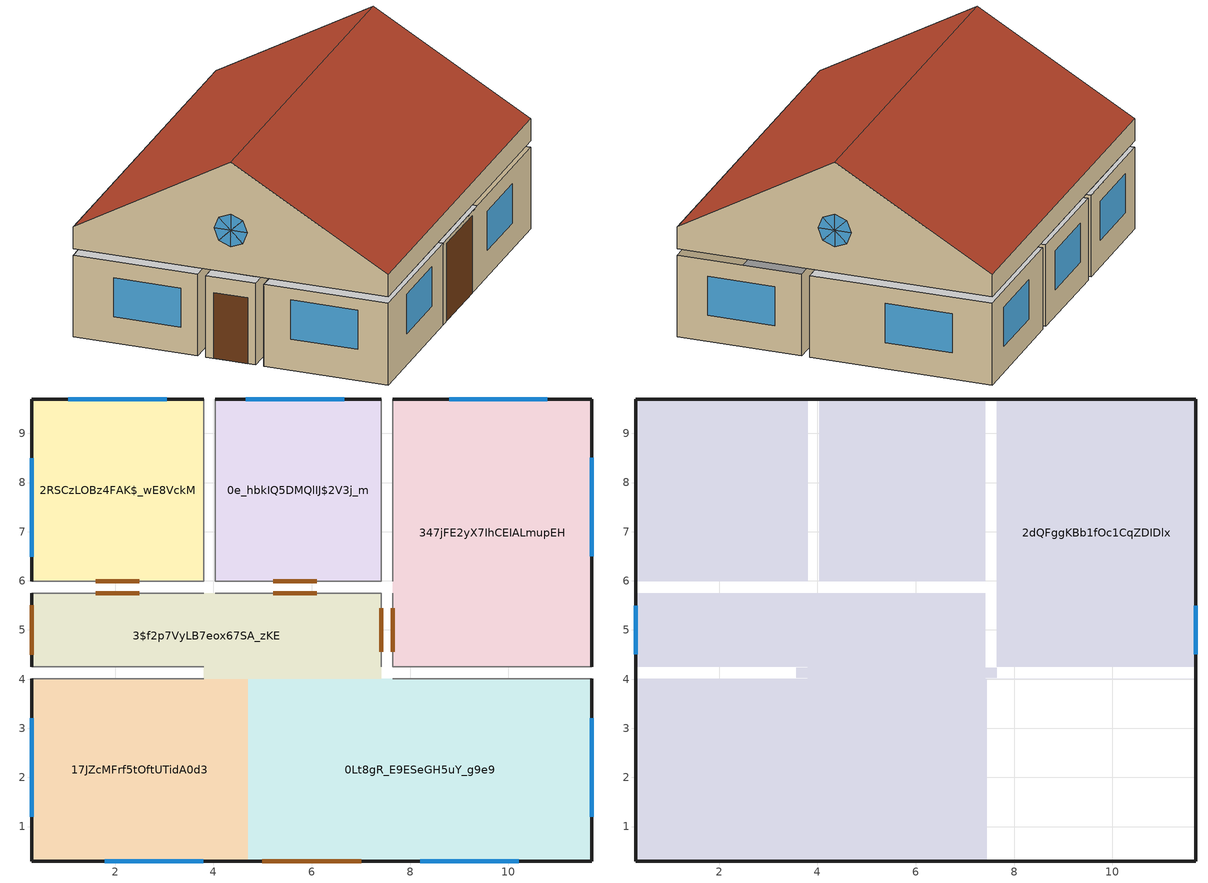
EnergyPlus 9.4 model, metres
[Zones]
347jFE2yX7IhCEIALmupEH
 floor ground (BS Ground Floor): 11.7,9.7 11.7,4.25 7.65,4.25 7.65,9.7 z0
 wall outside (BS Exterior Wall): 11.7,4.25 11.7,9.7 7.65,9.7 z0:2.5
 wall to 0Lt8gR_E9ESeGH5uY_g9e9 (BS Interior Wall): 7.65,4.25 11.7,4.25 z0:2.5
 wall to 0e_hbkIQ5DMQlIJ$2V3j_m (BS Interior Wall): 7.65,9.7 7.65,5.99 z0:2.5
 wall to 3$f2p7VyLB7eox67SA_zKE (BS Interior Wall): 7.65,5.75 7.65,4.25 z0:2.5
 window (BS Exterior Window): 10.79,9.7 8.79,9.7 / 11.7,6.5 11.7,8.5 z0.8:2
 door inside (BS Door): 7.65,5.44 7.65,4.56 z0:2.01
0e_hbkIQ5DMQlIJ$2V3j_m
 floor ground (BS Ground Floor): 7.41,9.7 7.41,5.99 4.04,5.99 4.04,9.7 z0
 wall outside (BS Exterior Wall): 7.41,9.7 4.04,9.7 z0:2.5
 wall to 3$f2p7VyLB7eox67SA_zKE (BS Interior Wall): 4.04,5.99 7.41,5.99 z0:2.5
 wall to 2RSCzLOBz4FAK$_wE8VckM (BS Interior Wall): 4.04,9.7 4.04,5.99 z0:2.5
 window (BS Exterior Window): 6.66,9.7 4.66,9.7 z0.8:2
 door inside (BS Door): 5.22,5.99 6.1,5.99 z0:2.01
2RSCzLOBz4FAK$_wE8VckM
 floor ground (BS Ground Floor): 3.8,9.7 3.8,5.99 0.3,5.99 0.3,9.7 z0
 wall outside (BS Exterior Wall): 3.8,9.7 0.3,9.7 0.3,5.99 z0:2.5
 wall to 3$f2p7VyLB7eox67SA_zKE (BS Interior Wall): 0.3,5.99 3.8,5.99 z0:2.5
 window (BS Exterior Window): 3.05,9.7 1.05,9.7 / 0.3,8.49 0.3,6.5 z0.8:2
 door inside (BS Door): 1.61,5.99 2.49,5.99 z0:2.01
0Lt8gR_E9ESeGH5uY_g9e9
 floor ground (BS Ground Floor): 11.7,4.01 11.7,0.3 4.7,0.3 4.7,4.01 z0
 wall outside (BS Exterior Wall): 4.7,0.3 11.7,0.3 11.7,4.01 z0:2.5
 window (BS Exterior Window): 8.21,0.3 10.21,0.3 / 11.7,1.21 11.7,3.21 z0.8:2
 door (BS Door): 5,0.3 7,0.3 z0:2.38
3$f2p7VyLB7eox67SA_zKE
 floor ground (BS Ground Floor): 7.41,5.75 7.41,4.01 3.8,4.01 3.8,4.25 0.3,4.25 0.3,5.75 z0
 wall outside (BS Exterior Wall): 0.3,5.75 0.3,4.25 z0:2.5
 wall to 17JZcMFrf5tOftUTidA0d3 (BS Interior Wall): 0.3,4.25 3.8,4.25 z0:2.5
 door inside (BS Door): 2.49,5.75 1.61,5.75 / 6.1,5.75 5.22,5.75 / 7.41,4.56 7.41,5.44 z0:2.01
 door (BS Door): 0.3,5.5 0.3,4.5 z0:2.01
17JZcMFrf5tOftUTidA0d3
 floor ground (BS Ground Floor): 4.7,4.01 4.7,0.3 0.3,0.3 0.3,4.01 z0
 wall outside (BS Exterior Wall): 0.3,4.01 0.3,0.3 4.7,0.3 z0:2.5
 window (BS Exterior Window): 1.79,0.3 3.79,0.3 / 0.3,3.21 0.3,1.21 z0.95:2.15
2dQFggKBb1fOc1CqZDIDlx
 floor to 0Lt8gR_E9ESeGH5uY_g9e9 (BS Interior Floor): 11.7,4.01 7.44,4.01 7.44,0.3 4.7,0.3 4.7,4.01 z2.7
 floor to 347jFE2yX7IhCEIALmupEH (BS Interior Floor): 11.7,9.7 11.7,4.25 7.65,4.25 7.65,9.7 z2.7
 floor to 17JZcMFrf5tOftUTidA0d3 (BS Interior Floor): 4.7,4.01 4.7,0.3 0.3,0.3 0.3,4.01 z2.7
 floor to 2RSCzLOBz4FAK$_wE8VckM (BS Interior Floor): 3.8,9.7 3.8,5.99 0.3,5.99 0.3,9.7 z2.7
 floor to 0e_hbkIQ5DMQlIJ$2V3j_m (BS Interior Floor): 7.41,9.7 7.41,5.99 4.04,5.99 4.04,9.7 z2.7
 floor to 3$f2p7VyLB7eox67SA_zKE (BS Interior Floor): 7.41,5.75 7.41,4.23 3.8,4.23 3.8,4.25 0.3,4.25 0.3,5.75 z2.7; 7.41,4.03 7.41,4.01 3.8,4.01 3.8,4.03 z2.7
 floor ground (BS Ground Floor): 7.65,4.23 7.65,4.03 7.43,4.03 7.41,4.03 3.57,4.03 3.57,4.23 7.41,4.23 7.63,4.23 z2.7
 wall outside (BS Exterior Wall): 0.3,0.3 11.7,0.3 / 11.7,9.7 0.3,9.7 z2.7:3.37; 11.7,0.3,3.37 11.7,0.3,2.7 11.7,9.7,2.7 11.7,9.7,3.37 11.7,5,6.09; 0.3,9.7,3.37 0.3,9.7,2.7 0.3,0.3,2.7 0.3,0.3,3.37 0.3,5,6.09
 window (BS Exterior Window): 0.3,4.65,4.35 0.3,5,4 0.3,4.5,4; 0.3,5,4.5 0.3,5,4 0.3,4.65,4.35; 0.3,5.35,4.35 0.3,5,4 0.3,5,4.5; 0.3,5.35,4.35 0.3,5.5,4 0.3,5,4; 0.3,5.5,4 0.3,5.35,3.65 0.3,5,4; 0.3,5.35,3.65 0.3,5,3.5 0.3,5,4; 0.3,5,4 0.3,5,3.5 0.3,4.65,3.65; 0.3,5,4 0.3,4.65,3.65 0.3,4.5,4; 11.7,5.35,4.35 11.7,5,4 11.7,5.5,4; 11.7,5,4.5 11.7,5,4 11.7,5.35,4.35; 11.7,4.65,4.35 11.7,5,4 11.7,5,4.5; 11.7,4.65,4.35 11.7,4.5,4 11.7,5,4; 11.7,4.5,4 11.7,4.65,3.65 11.7,5,4; 11.7,4.65,3.65 11.7,5,3.5 11.7,5,4; 11.7,5,4 11.7,5,3.5 11.7,5.35,3.65; 11.7,5,4 11.7,5.35,3.65 11.7,5.5,4
 roof outside (BS Flat Roof): 0.3,5,6.09 0.3,0.3,3.37 11.7,0.3,3.37 11.7,5,6.09; 11.7,5,6.09 11.7,9.7,3.37 0.3,9.7,3.37 0.3,5,6.09
[Building]
None: North Axis=0; Terrain=Suburbs; Loads Convergence Tolerance Value=0.04; Temperature Convergence Tolerance Value=0.4; Solar Distribution=FullInteriorAndExterior; Maximum Number of Warmup Days=25; Minimum Number of Warmup Days=6
[Site:Location]
DENVER_STAPLETON_CO_USA_WMO_724690: Latitude=39.77; Longitude=-104.87; Time Zone=-7; Elevation=1611
[SizingPeriod:DesignDay] Day of Month=21; Humidity Condition Type=Wetbulb; Barometric Pressure=83411; Rain Indicator=No; Snow Indicator=No; Daylight Saving Time Indicator=No; Solar Model Indicator=ASHRAEClearSky
Name | Month | Day Type | Maximum DryBulb Temperature | Daily DryBulb Temperature Range | Wetbulb or DewPoint at Maximum DryBulb | Wind Speed | Wind Direction | Sky Clearness
DENVER_STAPLETON Ann Htg 99.6% Condns DB | 12 | WinterDesignDay | -20 | 0 | -20 | 2.3 | 180 | 0
DENVER_STAPLETON Ann Clg .4% Condns DB=>MWB | 7 | SummerDesignDay | 34.1 | 15.2 | 15.8 | 4 | 120 | 1
[MATERIAL] Roughness=MediumRough; Thermal Absorptance=0.9; Solar Absorptance=0.7; Visible Absorptance=0.7
Name | Thickness | Conductivity | Density | Specific Heat
hardwood | 0.04 | 0.13 | 650 | 1500
concrete_CEM_II_BS325R_wz05 | 0.175 | 2.1 | 2420 | 1000
EPS_040_15 | 0.07 | 0.04 | 15 | 1500
lime_plaster | 0.01 | 0.7 | 1600 | 850
vertical_core_brick_700 | 0.15 | 0.13 | 695 | 850
cement_floating_screed_2_bottom | 0.04 | 1.4 | 1990 | 1000
foam_glass_board_130 | 0.12 | 0.065 | 130 | 840
gravel_single_granular | 0.03 | 0.814 | 1500 | 840
[WINDOWMATERIAL:SIMPLEGLAZINGSYSTEM]
Glas1995_2015AluoderStahlfensterWaermeschutzverglasungzweifach: UFactor=1.24754; Solar Heat Gain Coefficient=0.65
[CONSTRUCTION]
BS Exterior Window: Glas1995_2015AluoderStahlfensterWaermeschutzverglasungzweifach
BS Door: hardwood
BS Exterior Wall: EPS_040_15, concrete_CEM_II_BS325R_wz05
BS Interior Wall: lime_plaster, vertical_core_brick_700, lime_plaster
BS Ground Floor; BS Interior Floor: concrete_CEM_II_BS325R_wz05, EPS_040_15, cement_floating_screed_2_bottom
BS Flat Roof: gravel_single_granular, foam_glass_board_130, concrete_CEM_II_BS325R_wz05
[ZONE] Type=1; Multiplier=1; Ceiling Height=autocalculate; Floor Area=autocalculate; Part of Total Floor Area=Yes
Name | Volume
347jFE2yX7IhCEIALmupEH | 55.1812
0e_hbkIQ5DMQlIJ$2V3j_m | 31.2567
2RSCzLOBz4FAK$_wE8VckM | 32.4625
0Lt8gR_E9ESeGH5uY_g9e9 | 64.9714
3$f2p7VyLB7eox67SA_zKE | 28.6552
17JZcMFrf5tOftUTidA0d3 | 40.7636
2dQFggKBb1fOc1CqZDIDlx | 217.532
[PEOPLE] Number of People Calculation Method=People/Area; Fraction Radiant=0.5; Sensible Heat Fraction=autocalculate; Activity Level Schedule=Schedule Activity 70; Carbon Dioxide Generation Rate=3.82e-08; Enable ASHRAE 55 Comfort Warnings=No; Mean Radiant Temperature Calculation Type=ZoneAveraged; Clothing Insulation Calculation Method=ClothingInsulationSchedule
Name | Zone or ZoneList | Number of People Schedule | People per Zone Floor Area
347jFE2yX7IhCEIALmupEH | 347jFE2yX7IhCEIALmupEH | Schedule People Bed room | 0.1
0e_hbkIQ5DMQlIJ$2V3j_m | 0e_hbkIQ5DMQlIJ$2V3j_m | Schedule People WC and sanitary rooms in non-residential buildings | 0
2RSCzLOBz4FAK$_wE8VckM | 2RSCzLOBz4FAK$_wE8VckM | Schedule People Single office | 0.0714286
0Lt8gR_E9ESeGH5uY_g9e9 | 0Lt8gR_E9ESeGH5uY_g9e9 | Schedule People Living | 0.02
3$f2p7VyLB7eox67SA_zKE | 3$f2p7VyLB7eox67SA_zKE | Schedule People Traffic area | 0
17JZcMFrf5tOftUTidA0d3 | 17JZcMFrf5tOftUTidA0d3 | Schedule People Living | 0.02
2dQFggKBb1fOc1CqZDIDlx | 2dQFggKBb1fOc1CqZDIDlx | Schedule People Living | 0.02
[LIGHTS] Design Level Calculation Method=Watts/Area; Return Air Fraction=0; Fraction Radiant=0.42; Fraction Visible=0.18; Fraction Replaceable=1; EndUse Subcategory=General; Return Air Fraction Calculated from Plenum Temperature=No; Return Air Fraction Function of Plenum Temperature Coefficient 1=0; Return Air Fraction Function of Plenum Temperature Coefficient 2=0
Name | Zone or ZoneList | Schedule | Watts per Zone Floor Area
347jFE2yX7IhCEIALmupEH | 347jFE2yX7IhCEIALmupEH | Schedule Lighting Bed room | 4.5
0e_hbkIQ5DMQlIJ$2V3j_m | 0e_hbkIQ5DMQlIJ$2V3j_m | Schedule Lighting WC and sanitary rooms in non-residential buildings | 11.1
2RSCzLOBz4FAK$_wE8VckM | 2RSCzLOBz4FAK$_wE8VckM | Schedule Lighting Single office | 15.9
0Lt8gR_E9ESeGH5uY_g9e9 | 0Lt8gR_E9ESeGH5uY_g9e9 | Schedule Lighting Living | 7
3$f2p7VyLB7eox67SA_zKE | 3$f2p7VyLB7eox67SA_zKE | Schedule Lighting Traffic area | 7
17JZcMFrf5tOftUTidA0d3 | 17JZcMFrf5tOftUTidA0d3 | Schedule Lighting Living | 7
2dQFggKBb1fOc1CqZDIDlx | 2dQFggKBb1fOc1CqZDIDlx | Schedule Lighting Living | 7
[ELECTRICEQUIPMENT] Design Level Calculation Method=Watts/Area; Fraction Latent=0; Fraction Radiant=0; Fraction Lost=0; EndUse Subcategory=General
Name | Zone or ZoneList | Schedule | Watts per Zone Floor Area
347jFE2yX7IhCEIALmupEH | 347jFE2yX7IhCEIALmupEH | Schedule Equipment Bed room | 4
0e_hbkIQ5DMQlIJ$2V3j_m | 0e_hbkIQ5DMQlIJ$2V3j_m | Schedule Equipment WC and sanitary rooms in non-residential buildings | 0
2RSCzLOBz4FAK$_wE8VckM | 2RSCzLOBz4FAK$_wE8VckM | Schedule Equipment Single office | 7
0Lt8gR_E9ESeGH5uY_g9e9 | 0Lt8gR_E9ESeGH5uY_g9e9 | Schedule Equipment Living | 2
3$f2p7VyLB7eox67SA_zKE | 3$f2p7VyLB7eox67SA_zKE | Schedule Equipment Traffic area | 0
17JZcMFrf5tOftUTidA0d3 | 17JZcMFrf5tOftUTidA0d3 | Schedule Equipment Living | 2
2dQFggKBb1fOc1CqZDIDlx | 2dQFggKBb1fOc1CqZDIDlx | Schedule Equipment Living | 2
[ZONEINFILTRATION:DESIGNFLOWRATE] Schedule=Continuous; Design Flow Rate Calculation Method=AirChanges/Hour; Air Changes per Hour=0.2; Constant Term Coefficient=1; Temperature Term Coefficient=0; Velocity Term Coefficient=0; Velocity Squared Term Coefficient=0
Name | Zone or ZoneList
347jFE2yX7IhCEIALmupEH | 347jFE2yX7IhCEIALmupEH
0e_hbkIQ5DMQlIJ$2V3j_m | 0e_hbkIQ5DMQlIJ$2V3j_m
2RSCzLOBz4FAK$_wE8VckM | 2RSCzLOBz4FAK$_wE8VckM
0Lt8gR_E9ESeGH5uY_g9e9 | 0Lt8gR_E9ESeGH5uY_g9e9
3$f2p7VyLB7eox67SA_zKE | 3$f2p7VyLB7eox67SA_zKE
17JZcMFrf5tOftUTidA0d3 | 17JZcMFrf5tOftUTidA0d3
2dQFggKBb1fOc1CqZDIDlx | 2dQFggKBb1fOc1CqZDIDlx
[HVACTEMPLATE:THERMOSTAT]
Name | Heating Setpoint Schedule | Cooling Setpoint Schedule
STAT_default | H_SetBack_20 | C_SetBack_25
STATS Bed room | Schedule Heating Bed room | Schedule Cooling Bed room
STATS WC and sanitary rooms in non-residential buildings | Schedule Heating WC and sanitary rooms in non-residential buildings | Schedule Cooling WC and sanitary rooms in non-residential buildings
STATS Single office | Schedule Heating Single office | Schedule Cooling Single office
STATS Living | Schedule Heating Living | Schedule Cooling Living
STATS Traffic area | Schedule Heating Traffic area | Schedule Cooling Traffic area
[HVACTEMPLATE:ZONE:IDEALLOADSAIRSYSTEM] Maximum Heating Supply Air Temperature=50; Minimum Cooling Supply Air Temperature=13; Maximum Heating Supply Air Humidity Ratio=0.0156; Minimum Cooling Supply Air Humidity Ratio=0.0077; Heating Limit=NoLimit; Cooling Limit=NoLimit; Heating Availability Schedule=On; Cooling Availability Schedule=On; Dehumidification Control Type=ConstantSensibleHeatRatio; Cooling Sensible Heat Ratio=0.7; Dehumidification Setpoint=60; Humidification Control Type=None; Humidification Setpoint=30; Outdoor Air Method=None; Outdoor Air Flow Rate per Person=0.00944; Outdoor Air Flow Rate per Zone Floor Area=0; Outdoor Air Flow Rate per Zone=0; Demand Controlled Ventilation Type=None; Outdoor Air Economizer Type=NoEconomizer; Heat Recovery Type=None; Sensible Heat Recovery Effectiveness=0.7; Latent Heat Recovery Effectiveness=0.65
Name | Template Thermostat
347jFE2yX7IhCEIALmupEH | STATS Bed room
0e_hbkIQ5DMQlIJ$2V3j_m | STATS WC and sanitary rooms in non-residential buildings
2RSCzLOBz4FAK$_wE8VckM | STATS Single office
0Lt8gR_E9ESeGH5uY_g9e9; 17JZcMFrf5tOftUTidA0d3; 2dQFggKBb1fOc1CqZDIDlx | STATS Living
3$f2p7VyLB7eox67SA_zKE | STATS Traffic area
[SCHEDULE:DAY:HOURLY]
Schedule Heating Bed room: 22, 22, 22, 22, 22, 22, 22, 22, 22, 22, 22, 22, 22, 22, 22, 22, 22, 22, 22, 22, 22, 22, 22, 22
Schedule Cooling Bed room; Schedule Cooling WC and sanitary rooms in non-residential buildings; Schedule Cooling Single office; Schedule Cooling Living; Schedule Cooling Traffic area: 25, 25, 25, 25, 25, 25, 25, 25, 25, 25, 25, 25, 25, 25, 25, 25, 25, 25, 25, 25, 25, 25, 25, 25
Schedule Heating WC and sanitary rooms in non-residential buildings; Schedule Heating Single office; Schedule Heating Living; Schedule Heating Traffic area: 21, 21, 21, 21, 21, 21, 21, 21, 21, 21, 21, 21, 21, 21, 21, 21, 21, 21, 21, 21, 21, 21, 21, 21
Schedule People Bed room: 1, 1, 1, 1, 1, 1, 1, 1, 1, 1, 1, 1, 1, 1, 1, 1, 1, 1, 1, 1, 1, 1, 1, 1
Schedule Equipment Bed room: 0.2, 0.2, 0.2, 0.2, 0.2, 0.2, 0.2, 0.2, 0.2, 0.2, 0.2, 0.2, 0.2, 0.2, 0.2, 0.2, 0.2, 0.2, 0.2, 0.8, 0.6, 0.4, 0.2, 0.2
Schedule Lighting Bed room; Schedule Lighting WC and sanitary rooms in non-residential buildings; Schedule Lighting Single office; Schedule Lighting Living; Schedule Lighting Traffic area: 0, 0, 0, 0, 0, 0, 1, 1, 1, 1, 1, 1, 1, 1, 1, 1, 1, 1, 0, 0, 0, 0, 0, 0
Schedule People WC and sanitary rooms in non-residential buildings; Schedule People Single office; Schedule People Traffic area: 0, 0, 0, 0, 0, 0, 0, 0.2, 0.4, 0.6, 0.8, 0.8, 0.4, 0.6, 0.8, 0.8, 0.4, 0.2, 0, 0, 0, 0, 0, 0
Schedule Equipment WC and sanitary rooms in non-residential buildings; Schedule Equipment Single office; Schedule Equipment Traffic area: 0.1, 0.1, 0.1, 0.1, 0.1, 0.1, 0.1, 0.2, 0.4, 0.6, 0.8, 0.8, 0.4, 0.6, 0.8, 0.8, 0.4, 0.2, 0.1, 0.1, 0.1, 0.1, 0.1, 0.1
Schedule People Living: 1, 1, 1, 1, 1, 1, 0.8, 0.6, 0.4, 0.4, 0.4, 0.6, 0.8, 0.6, 0.4, 0.4, 0.6, 0.8, 0.8, 0.8, 0.8, 1, 1, 1
Schedule Equipment Living: 0.1, 0.1, 0.1, 0.1, 0.1, 0.1, 0.5, 1, 0.5, 0.5, 0.5, 1, 1, 0.5, 0.5, 0.5, 1, 1, 1, 1, 0.5, 0.5, 0.5, 0.1
[SCHEDULE:WEEK:COMPACT]
Schedule Heating Bed room: AllDays, Schedule Heating Bed room
Schedule Cooling Bed room: AllDays, Schedule Cooling Bed room
Schedule Heating WC and sanitary rooms in non-residential buildings: AllDays, Schedule Heating WC and sanitary rooms in non-residential buildings
Schedule Cooling WC and sanitary rooms in non-residential buildings: AllDays, Schedule Cooling WC and sanitary rooms in non-residential buildings
Schedule Heating Single office: AllDays, Schedule Heating Single office
Schedule Cooling Single office: AllDays, Schedule Cooling Single office
Schedule Heating Living: AllDays, Schedule Heating Living
Schedule Cooling Living: AllDays, Schedule Cooling Living
Schedule Heating Traffic area: AllDays, Schedule Heating Traffic area
Schedule Cooling Traffic area: AllDays, Schedule Cooling Traffic area
Schedule People Bed room: AllDays, Schedule People Bed room
Schedule Equipment Bed room: AllDays, Schedule Equipment Bed room
Schedule Lighting Bed room: AllDays, Schedule Lighting Bed room
Schedule People WC and sanitary rooms in non-residential buildings: AllDays, Schedule People WC and sanitary rooms in non-residential buildings
Schedule Equipment WC and sanitary rooms in non-residential buildings: AllDays, Schedule Equipment WC and sanitary rooms in non-residential buildings
Schedule Lighting WC and sanitary rooms in non-residential buildings: AllDays, Schedule Lighting WC and sanitary rooms in non-residential buildings
Schedule People Single office: AllDays, Schedule People Single office
Schedule Equipment Single office: AllDays, Schedule Equipment Single office
Schedule Lighting Single office: AllDays, Schedule Lighting Single office
Schedule People Living: AllDays, Schedule People Living
Schedule Equipment Living: AllDays, Schedule Equipment Living
Schedule Lighting Living: AllDays, Schedule Lighting Living
Schedule People Traffic area: AllDays, Schedule People Traffic area
Schedule Equipment Traffic area: AllDays, Schedule Equipment Traffic area
Schedule Lighting Traffic area: AllDays, Schedule Lighting Traffic area
[SCHEDULE:YEAR]
Schedule Heating Bed room: Schedule Heating Bed room, 1, 1, 12, 31
Schedule Cooling Bed room: Schedule Cooling Bed room, 1, 1, 12, 31
Schedule Heating WC and sanitary rooms in non-residential buildings: Schedule Heating WC and sanitary rooms in non-residential buildings, 1, 1, 12, 31
Schedule Cooling WC and sanitary rooms in non-residential buildings: Schedule Cooling WC and sanitary rooms in non-residential buildings, 1, 1, 12, 31
Schedule Heating Single office: Schedule Heating Single office, 1, 1, 12, 31
Schedule Cooling Single office: Schedule Cooling Single office, 1, 1, 12, 31
Schedule Heating Living: Schedule Heating Living, 1, 1, 12, 31
Schedule Cooling Living: Schedule Cooling Living, 1, 1, 12, 31
Schedule Heating Traffic area: Schedule Heating Traffic area, 1, 1, 12, 31
Schedule Cooling Traffic area: Schedule Cooling Traffic area, 1, 1, 12, 31
Schedule People Bed room: Schedule People Bed room, 1, 1, 12, 31
Schedule Equipment Bed room: Schedule Equipment Bed room, 1, 1, 12, 31
Schedule Lighting Bed room: Schedule Lighting Bed room, 1, 1, 12, 31
Schedule People WC and sanitary rooms in non-residential buildings: Schedule People WC and sanitary rooms in non-residential buildings, 1, 1, 12, 31
Schedule Equipment WC and sanitary rooms in non-residential buildings: Schedule Equipment WC and sanitary rooms in non-residential buildings, 1, 1, 12, 31
Schedule Lighting WC and sanitary rooms in non-residential buildings: Schedule Lighting WC and sanitary rooms in non-residential buildings, 1, 1, 12, 31
Schedule People Single office: Schedule People Single office, 1, 1, 12, 31
Schedule Equipment Single office: Schedule Equipment Single office, 1, 1, 12, 31
Schedule Lighting Single office: Schedule Lighting Single office, 1, 1, 12, 31
Schedule People Living: Schedule People Living, 1, 1, 12, 31
Schedule Equipment Living: Schedule Equipment Living, 1, 1, 12, 31
Schedule Lighting Living: Schedule Lighting Living, 1, 1, 12, 31
Schedule People Traffic area: Schedule People Traffic area, 1, 1, 12, 31
Schedule Equipment Traffic area: Schedule Equipment Traffic area, 1, 1, 12, 31
Schedule Lighting Traffic area: Schedule Lighting Traffic area, 1, 1, 12, 31
[Schedule:Compact]
Continuous; On: Through: 12/31, For: AllDays, Until: 24:00, 1
[SCHEDULE:COMPACT]
H_SetBack_20: Through: 12/31, For: Alldays, Until: 5:00, 18, Until: 21:00, 20, Until: 24:00, 18
C_SetBack_25: Through: 12/31, For: Alldays, Until: 5:00, 26, Until: 21:00, 25, Until: 24:00, 26
Schedule Activity 70: Through: 12/31, For: Alldays, Until: 24:00, 70
